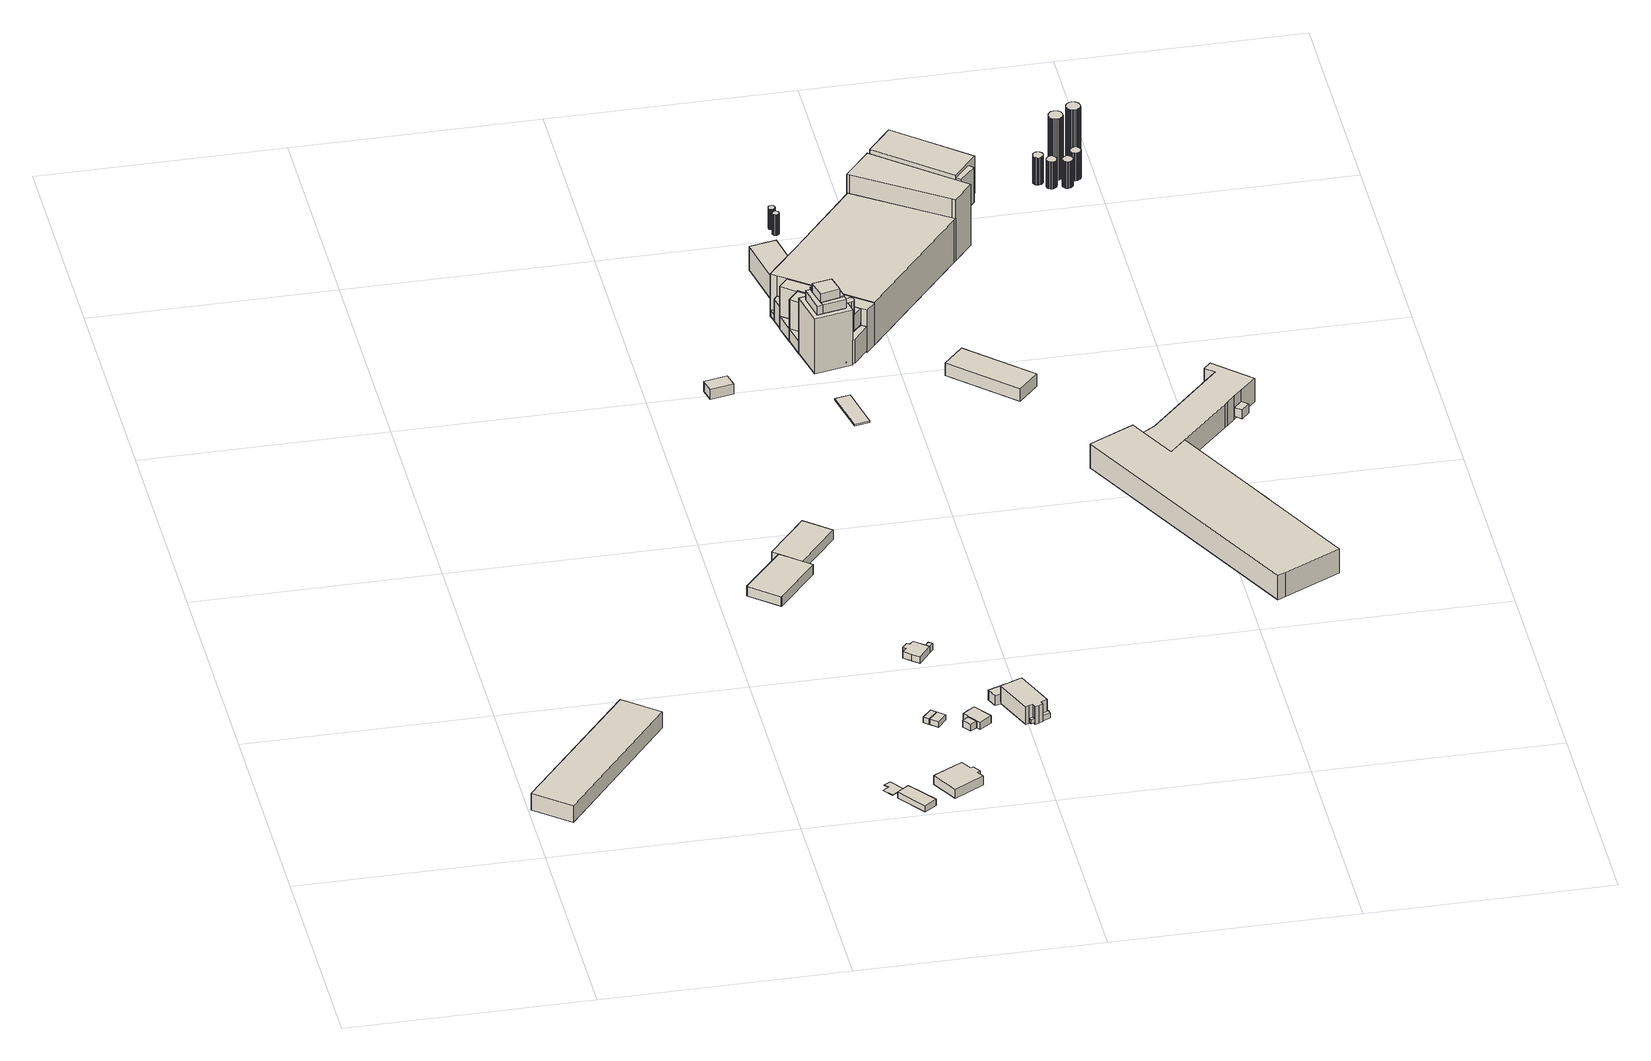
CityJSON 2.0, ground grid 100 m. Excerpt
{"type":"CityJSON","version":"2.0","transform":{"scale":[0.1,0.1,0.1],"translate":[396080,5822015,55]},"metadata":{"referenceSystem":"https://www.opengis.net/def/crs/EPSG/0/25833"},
"CityObjects":{
"building1":{"type":"Building","attributes":{"Gemeindeschluessel":"11000011","BezugspunktDach":"2200","function":"31001_2120","measuredHeight":7.59,"storeysAboveGround":2},"address":[{"country":"Germany","locality":"Berlin","thoroughfareNumber":"65 (2)","thoroughfareName":"Weißenseer Weg"}],"geometry":[{"type":"Solid","lod":"1","boundaries":[[[[0,1,2,3]],[[4,5,6,7]],[[4,7,3,2]],[[5,4,2,1]],[[6,5,1,0]],[[7,6,0,3]]]]}]},
"building2":{"type":"Building","attributes":{"Gemeindeschluessel":"11000011","BezugspunktDach":"2200","function":"31001_2000","measuredHeight":0.128,"storeysAboveGround":1},"address":[{"country":"Germany","locality":"Berlin","thoroughfareNumber":"69 (5)","thoroughfareName":"Weißenseer Weg"}],"geometry":[{"type":"Solid","lod":"1","boundaries":[[[[8,9,10,11,12,13]],[[14,15,16,17,18,19]],[[14,19,13,12]],[[15,14,12,11]],[[16,15,11,10]],[[17,16,10,9]],[[18,17,9,8]],[[19,18,8,13]]]]}]},
"building3":{"type":"Building","attributes":{"Gemeindeschluessel":"11000011","BezugspunktDach":"2200","function":"31001_2000","measuredHeight":3.25,"storeysAboveGround":1},"address":[{"country":"Germany","locality":"Berlin","thoroughfareNumber":"69 (4)","thoroughfareName":"Weißenseer Weg"}],"geometry":[{"type":"Solid","lod":"1","boundaries":[[[[20,21,22,23]],[[24,25,26,27]],[[24,27,23,22]],[[25,24,22,21]],[[26,25,21,20]],[[27,26,20,23]]]]}]},
"building4":{"type":"Building","attributes":{"Gemeindeschluessel":"11000011","BezugspunktDach":"2200","function":"31001_2060","measuredHeight":4.09,"storeysAboveGround":1},"address":[{"country":"Germany","locality":"Berlin","thoroughfareNumber":"69 (3)","thoroughfareName":"Weißenseer Weg"}],"geometry":[{"type":"Solid","lod":"1","boundaries":[[[[28,29,30,31,32,33,34,35]],[[36,37,38,39,40,41,42,43]],[[36,43,35,34]],[[37,36,34,33]],[[38,37,33,32]],[[39,38,32,31]],[[40,39,31,30]],[[41,40,30,29]],[[42,41,29,28]],[[43,42,28,35]]]]}]},
"building5":{"type":"Building","attributes":{"Gemeindeschluessel":"11000011","BezugspunktDach":"2200","function":"31001_2050","measuredHeight":4.44,"storeysAboveGround":1},"address":[{"country":"Germany","locality":"Berlin","thoroughfareNumber":"65 (1)","thoroughfareName":"Weißenseer Weg"}],"geometry":[{"type":"Solid","lod":"1","boundaries":[[[[44,45,46,47,48,49,50,51,52,53,54]],[[55,56,57,58,59,60,61,62,63,64,65]],[[55,65,54,53]],[[56,55,53,52]],[[57,56,52,51]],[[58,57,51,50]],[[59,58,50,49]],[[60,59,49,48]],[[61,60,48,47]],[[62,61,47,46]],[[63,62,46,45]],[[64,63,45,44]],[[65,64,44,54]]]]}]},
"building6":{"type":"Building","attributes":{"Gemeindeschluessel":"11000011","BezugspunktDach":"2200","function":"31001_2143","measuredHeight":2.46,"storeysAboveGround":1},"address":[{"country":"Germany","locality":"Berlin","thoroughfareNumber":"69 (7)","thoroughfareName":"Weißenseer Weg"}],"geometry":[{"type":"Solid","lod":"1","boundaries":[[[[66,67,68,69]],[[70,71,72,73]],[[70,73,69,68]],[[71,70,68,67]],[[72,71,67,66]],[[73,72,66,69]]]]}]},
"building7":{"type":"Building","attributes":{"Gemeindeschluessel":"11000011","BezugspunktDach":"2200","function":"31001_2143","measuredHeight":2.33,"storeysAboveGround":1},"address":[{"country":"Germany","locality":"Berlin","thoroughfareNumber":"69 (1)","thoroughfareName":"Weißenseer Weg"}],"geometry":[{"type":"Solid","lod":"1","boundaries":[[[[74,75,67,66]],[[76,77,78,79]],[[76,79,66,67]],[[77,76,67,75]],[[78,77,75,74]],[[79,78,74,66]]]]}]},
"building8":{"type":"Building","attributes":{"Gemeindeschluessel":"11000011","BezugspunktDach":"2200","function":"31001_2020","measuredHeight":4.42,"storeysAboveGround":1},"address":[{"country":"Germany","locality":"Berlin","thoroughfareNumber":"65","thoroughfareName":"Weißenseer Weg"}],"geometry":[{"type":"Solid","lod":"1","boundaries":[[[[51,50,80,81,82]],[[83,84,58,57,85]],[[83,85,82,81]],[[84,83,81,80]],[[58,84,80,50]],[[57,58,50,51]],[[85,57,51,82]]]]}]},
"building9":{"type":"Building","attributes":{"Gemeindeschluessel":"11000011","function":"31001_1313"},"address":[{"country":"Germany","locality":"Berlin","thoroughfareNumber":"69 (2)","thoroughfareName":"Weißenseer Weg"}],"children":["building9-1","building9-2"]},
"building9-1":{"type":"BuildingPart","attributes":{"BezugspunktDach":"2200","measuredHeight":3.67,"storeysAboveGround":1},"parents":["building9"],"geometry":[{"type":"Solid","lod":"1","boundaries":[[[[86,87,88,89,90]],[[91,92,93,94,95]],[[91,95,90,89]],[[92,91,89,88]],[[93,92,88,87]],[[94,93,87,86]],[[95,94,86,90],[96,97,98,99]],[[98,97,96,99]]]]}]},
"building9-2":{"type":"BuildingPart","attributes":{"BezugspunktDach":"2200","measuredHeight":3.08,"storeysAboveGround":1},"parents":["building9"],"geometry":[{"type":"Solid","lod":"1","boundaries":[[[[100,99,98,101]],[[97,96,102,103]],[[97,103,101,98]],[[102,96,99,100]],[[103,102,100,101]],[[96,97,98,99]]]]}]},
"building10":{"type":"Building","attributes":{"Gemeindeschluessel":"11000011","BezugspunktDach":"2200","function":"31001_1010","measuredHeight":3.53,"storeysAboveGround":1},"address":[{"country":"Germany","locality":"Berlin","thoroughfareNumber":"30","thoroughfareName":"Hohenschönhauser Straße"}],"geometry":[{"type":"Solid","lod":"1","boundaries":[[[[104,105,106,107,108,109,110,111,112,113,114]],[[115,116,117,118,119,120,121,122,123,124,125]],[[115,125,114,113]],[[116,115,113,112]],[[117,116,112,111]],[[118,117,111,110]],[[119,118,110,109]],[[120,119,109,108]],[[121,120,108,107]],[[122,121,107,106]],[[123,122,106,105]],[[124,123,105,104]],[[125,124,104,114]]]]}]},
"building11":{"type":"Building","attributes":{"Gemeindeschluessel":"11000011","BezugspunktDach":"2200","function":"31001_2143","measuredHeight":3.11,"storeysAboveGround":1},"address":[{"country":"Germany","locality":"Berlin","thoroughfareNumber":"30 (1)","thoroughfareName":"Hohenschönhauser Straße"}],"geometry":[{"type":"Solid","lod":"1","boundaries":[[[[126,127,128,129]],[[130,131,122,121]],[[130,121,129,128]],[[131,130,128,127]],[[122,131,127,126]],[[121,122,126,129]]]]}]},
"building12":{"type":"Building","attributes":{"Gemeindeschluessel":"11000011","function":"31001_1010"},"address":[{"country":"Germany","locality":"Berlin","thoroughfareNumber":"69","thoroughfareName":"Weißenseer Weg"}],"children":["building12-1","building12-2"]},
"building12-1":{"type":"BuildingPart","attributes":{"BezugspunktDach":"2200","measuredHeight":9.8,"storeysAboveGround":1},"parents":["building12"],"geometry":[{"type":"MultiSurface","lod":"1","boundaries":[[[132,133,134,135,136,137,138,139,140,141,142,143,144,145]],[[146,147,148,149,150,151,152,153,154,155,156,157,158,159]],[[160,161,145,144]],[[147,162,160,146,144,143]],[[148,147,143,142]],[[149,148,142,141]],[[150,149,141,140]],[[151,150,140,139]],[[152,151,139,138]],[[153,152,138,137]],[[154,153,137,136]],[[155,154,136,135]],[[156,155,135,134]],[[157,156,134,133]],[[158,157,133,132]],[[161,163,132,145]],[[146,159,161,160]],[[146,160,162,147]],[[159,158,163,161]]]}]},
"building12-2":{"type":"BuildingPart","attributes":{"BezugspunktDach":"2200","measuredHeight":4.54,"storeysAboveGround":1},"parents":["building12"],"geometry":[{"type":"MultiSurface","lod":"1","boundaries":[[[164,163,161,162,165,166]],[[167,168,169,170,171,172]],[[167,172,166,165]],[[168,167,165,162]],[[169,168,147,146,159,161]],[[170,169,161,159,158]],[[171,170,163,164]],[[172,171,164,166]],[[161,159,146,160]],[[162,160,146,147]],[[158,159,161,163]]]}]},
"building13":{"type":"Building","attributes":{"Gemeindeschluessel":"11000011","BezugspunktDach":"2200","function":"51009_1610","measuredHeight":1.98,"storeysAboveGround":0},"address":[{"country":"Germany","locality":"Berlin"}],"geometry":[{"type":"Solid","lod":"1","boundaries":[[[[173,174,175,176]],[[177,178,179,180]],[[177,180,176,175]],[[178,177,175,174]],[[179,178,174,173]],[[180,179,173,176]]]]}]},
"building14":{"type":"Building","attributes":{"Gemeindeschluessel":"11000003","BezugspunktDach":"2200","function":"31001_3080","measuredHeight":4.57,"storeysAboveGround":1},"address":[{"country":"Germany","locality":"Berlin","thoroughfareNumber":"45 (13)","thoroughfareName":"Herbert-Baum-Straße"}],"geometry":[{"type":"Solid","lod":"1","boundaries":[[[[181,182,183,184]],[[185,186,187,188]],[[185,188,184,183]],[[186,185,183,182]],[[187,186,182,181]],[[188,187,181,184]]]]}]},
"building15":{"type":"Building","attributes":{"Gemeindeschluessel":"11000011","BezugspunktDach":"2200","function":"51009_1610","measuredHeight":2.45,"storeysAboveGround":0},"address":[{"country":"Germany","locality":"Berlin"}],"geometry":[{"type":"Solid","lod":"1","boundaries":[[[[189,190,191,192,193]],[[194,195,196,197,198]],[[194,198,193,192]],[[195,194,192,191]],[[196,195,191,190]],[[197,196,190,189]],[[198,197,189,193]]]]}]},
"building16":{"type":"Building","attributes":{"Gemeindeschluessel":"11000011","BezugspunktDach":"2200","function":"31001_2100","measuredHeight":0.591,"storeysAboveGround":1},"address":[{"country":"Germany","locality":"Berlin","thoroughfareNumber":"66 (60)","thoroughfareName":"Indira-Gandhi-Straße"}],"geometry":[{"type":"Solid","lod":"1","boundaries":[[[[199,200,201,202]],[[203,204,205,206]],[[203,206,202,201]],[[204,203,201,200]],[[205,204,200,199]],[[206,205,199,202]]]]}]},
"building17":{"type":"Building","attributes":{"Gemeindeschluessel":"11000011","BezugspunktDach":"2200","function":"31001_2100","measuredHeight":10.86,"storeysAboveGround":3},"address":[{"country":"Germany","locality":"Berlin","thoroughfareNumber":"66 (51)","thoroughfareName":"Indira-Gandhi-Straße"}],"geometry":[{"type":"Solid","lod":"1","boundaries":[[[[207,208,209,210]],[[211,212,213,214]],[[211,214,210,209]],[[212,211,209,208]],[[213,212,208,207]],[[214,213,207,210]]]]}]},
"building18":{"type":"Building","attributes":{"Gemeindeschluessel":"11000011","BezugspunktDach":"2200","function":"31001_2100","measuredHeight":9.41,"storeysAboveGround":3},"address":[{"country":"Germany","locality":"Berlin","thoroughfareNumber":"66 (59)","thoroughfareName":"Indira-Gandhi-Straße"}],"geometry":[{"type":"Solid","lod":"1","boundaries":[[[[215,216,217,218,219,220,221,222,223,224,225,226,227,228,229,230,231,232,233,234,235,236,237]],[[238,239,240,241,242,243,244,245,246,247,248,249,250,251,252,253,254,255,256,257,258,259,260]],[[238,260,237,236]],[[239,238,236,235]],[[240,239,235,234]],[[241,240,234,233]],[[242,241,233,232]],[[243,242,232,231]],[[244,243,231,230]],[[245,244,230,229]],[[246,245,229,228]],[[247,246,228,227]],[[248,247,227,226]],[[249,248,226,225]],[[250,249,225,224]],[[251,250,224,223]],[[252,251,223,222]],[[253,252,222,221]],[[254,253,221,220]],[[255,254,220,219]],[[256,255,219,218]],[[257,256,218,217]],[[258,257,217,216]],[[259,258,216,215]],[[260,259,215,237]]]]}]},
"building19":{"type":"Building","attributes":{"Gemeindeschluessel":"11000011","BezugspunktDach":"2200","function":"31001_2100","measuredHeight":9.33,"storeysAboveGround":3},"address":[{"country":"Germany","locality":"Berlin","thoroughfareNumber":"66 (58)","thoroughfareName":"Indira-Gandhi-Straße"}],"geometry":[{"type":"Solid","lod":"1","boundaries":[[[[261,262,263,264,265,266,267,268,269,270,271,272,273,274,275,276,277,278,279,280,281,282,283]],[[284,285,286,287,288,289,290,291,292,293,294,295,296,297,298,299,300,301,302,303,304,305,306]],[[284,306,283,282]],[[285,284,282,281]],[[286,285,281,280]],[[287,286,280,279]],[[288,287,279,278]],[[289,288,278,277]],[[290,289,277,276]],[[291,290,276,275]],[[292,291,275,274]],[[293,292,274,273]],[[294,293,273,272]],[[295,294,272,271]],[[296,295,271,270]],[[297,296,270,269]],[[298,297,269,268]],[[299,298,268,267]],[[300,299,267,266]],[[301,300,266,265]],[[302,301,265,264]],[[303,302,264,263]],[[304,303,263,262]],[[305,304,262,261]],[[306,305,261,283]]]]}]},
"building20":{"type":"Building","attributes":{"Gemeindeschluessel":"11000011","function":"31001_2200"},"address":[{"country":"Germany","locality":"Berlin","thoroughfareNumber":"66 (1)","thoroughfareName":"Indira-Gandhi-Straße"}],"children":["building20-1","building20-2","building20-3","building20-4","building20-5","building20-6","building20-7","building20-8","building20-9","building20-10","building20-11","building20-12","building20-13","building20-14","building20-15","building20-16","building20-17"]},
"building20-1":{"type":"BuildingPart","attributes":{"BezugspunktDach":"2200","measuredHeight":33.28,"storeysAboveGround":7},"parents":["building20"],"geometry":[{"type":"MultiSurface","lod":"1","boundaries":[[[307,308,309,310]],[[311,312,313,314]],[[311,315,316,310,309]],[[317,318,309,308]],[[319,320,308,307]],[[321,319,307,310]],[[314,316,315,311]],[[312,311,318,317]],[[313,312,320,319]],[[314,313,319,321]]]}]},
"building20-2":{"type":"BuildingPart","attributes":{"BezugspunktDach":"2200","measuredHeight":5.91,"storeysAboveGround":7},"parents":["building20"],"geometry":[{"type":"MultiSurface","lod":"1","boundaries":[[[322,323,324]],[[325,326,327]],[[325,327,328,329,323]],[[326,325,323,329,330]],[[327,326,322,324]],[[324,323,329,328]],[[330,329,323,322]]]}]},
"building20-3":{"type":"BuildingPart","attributes":{"BezugspunktDach":"2200","measuredHeight":7.46,"storeysAboveGround":7},"parents":["building20"],"geometry":[{"type":"Solid","lod":"1","boundaries":[[[[331,332,333,334]],[[335,336,337,338]],[[335,338,334,333]],[[336,335,333,332]],[[338,337,331,334]],[[337,336,332,331]]]]}]},
"building20-4":{"type":"BuildingPart","attributes":{"BezugspunktDach":"2200","measuredHeight":19.59,"storeysAboveGround":7},"parents":["building20"],"geometry":[{"type":"MultiSurface","lod":"1","boundaries":[[[339,340,341,342,343,344,345,346,347]],[[348,349,350,351,352,353,354,355,356]],[[348,356,347,346]],[[349,348,346,345]],[[350,349,345,344]],[[352,351,343,342]],[[353,352,342,341]],[[354,357,358,341,340]],[[359,360,340,339]],[[355,354,360,361,362]],[[363,364,339,347]],[[356,355,365,366]],[[351,367,368,343]],[[369,370,371,368,367]],[[350,344,371,370]],[[358,357,354,353]],[[362,361,360,359]],[[366,365,364,363]]]}]},
"building20-5":{"type":"BuildingPart","attributes":{"BezugspunktDach":"2200","measuredHeight":19.32,"storeysAboveGround":7},"parents":["building20"],"geometry":[{"type":"MultiSurface","lod":"1","boundaries":[[[372,373,374,375,376,377,378,379,380,381,382,383,384,385,386,387]],[[388,389,390,391,392,393,394,395,396,397,398,399,400,401,402,403]],[[404,405,387,386]],[[406,407,386,385]],[[391,390,384,383],[408,409,410,411]],[[392,391,412,413,414]],[[393,392,414,415,416]],[[394,393,381,415,417]],[[395,394,380,417,418,379]],[[396,395,418,419,420]],[[397,396,378,419,421]],[[398,397,377,421,422]],[[399,398,422,423]],[[400,399,423,424,374]],[[401,400,424,425,373]],[[402,401,425,426,372]],[[403,402,427,426,428]],[[388,403,405,404]],[[389,388,407,406]],[[390,389,385,384,429]],[[410,409,408,411]],[[414,413,412,383,382]],[[416,415,414,430,382,381]],[[415,381,380,417]],[[379,418,417,380]],[[420,419,418,379,378]],[[421,419,378,377]],[[422,421,377,376,431]],[[423,422,376,375]],[[375,374,424,423]],[[374,373,425,424]],[[432,373,372,426,425]],[[428,426,427,372,387]]]}]},
"building20-6":{"type":"BuildingPart","attributes":{"BezugspunktDach":"2200","measuredHeight":19.81,"storeysAboveGround":7},"parents":["building20"],"geometry":[{"type":"MultiSurface","lod":"1","boundaries":[[[407,406,433,434,435]],[[329,436,389,388,330]],[[323,322,437,435,434]],[[389,436,433,406]],[[438,439,404,407,435]],[[329,330,437,322,323]],[[434,433,436,329]],[[388,389,406,407,440]],[[330,388,441,404,439,438]]]}]},
"building20-7":{"type":"BuildingPart","attributes":{"BezugspunktDach":"2200","measuredHeight":19.83,"storeysAboveGround":7},"parents":["building20"],"geometry":[{"type":"MultiSurface","lod":"1","boundaries":[[[442,443,444,445,358,357,446,447]],[[448,354,353,449,390,436,329,328]],[[450,451,452,453,448,328,447,446]],[[361,360,450,454,446,357]],[[354,448,453,361]],[[449,353,358,445]],[[411,455,445,444]],[[390,449,456,457,408]],[[433,406,458,385,384,390,444,443]],[[459,389,436]],[[434,433,443,442]],[[328,324,323,442,447]],[[453,452,451,450]],[[453,454,450,360,361]],[[353,354,357,358]],[[408,457,456,455,411]],[[390,384,385,389,459]],[[436,389,458,406,433]],[[329,436,433,434]],[[329,323,324,328]]]}]},
"building20-8":{"type":"BuildingPart","attributes":{"BezugspunktDach":"2200","measuredHeight":29.23,"storeysAboveGround":7},"parents":["building20"],"geometry":[{"type":"MultiSurface","lod":"1","boundaries":[[[460,461,462,463,464,465,466,467,468,469]],[[470,471,472,473,474,475,351,367,370,476]],[[470,476,469,468]],[[332,331,468,467]],[[471,470,337,336]],[[472,471,467,466]],[[473,472,466,465]],[[474,473,465,464]],[[475,474,464,463]],[[351,475,463,462]],[[368,343,462,461]],[[371,368,367,461,460]],[[476,350,344,371,370,460,469]],[[336,337,331,332]],[[367,351,343,368]],[[370,367,368,371]],[[370,371,344,350]]]}]},
"building20-9":{"type":"BuildingPart","attributes":{"BezugspunktDach":"2200","measuredHeight":10.09,"storeysAboveGround":7},"parents":["building20"],"geometry":[{"type":"MultiSurface","lod":"1","boundaries":[[[451,360,359,477]],[[362,361,452,478]],[[364,479,480,477,359]],[[362,478,481,365,482]],[[478,452,451,477]],[[482,365,481,480,479,364]],[[361,362,359,360]],[[452,453,450,451]],[[361,360,450,453]]]}]},
"building20-10":{"type":"BuildingPart","attributes":{"BezugspunktDach":"2200","measuredHeight":3,"storeysAboveGround":7},"parents":["building20"],"geometry":[{"type":"MultiSurface","lod":"1","boundaries":[[[479,364,363]],[[365,481,366]],[[366,481,479,363]],[[365,366,483,363,364]],[[481,365,364,479]]]}]},
"building20-11":{"type":"BuildingPart","attributes":{"BezugspunktDach":"2200","measuredHeight":5.95,"storeysAboveGround":7},"parents":["building20"],"geometry":[{"type":"MultiSurface","lod":"1","boundaries":[[[405,404,439]],[[388,403,330]],[[403,388,404,388,403,405]],[[330,403,405,439]],[[388,330,439,404]]]}]},
"building20-12":{"type":"BuildingPart","attributes":{"BezugspunktDach":"2200","measuredHeight":10.82,"storeysAboveGround":7},"parents":["building20"],"geometry":[{"type":"MultiSurface","lod":"1","boundaries":[[[484,485,455,411,410,486,487]],[[488,409,408,457,489,490,491]],[[489,457,455,485]],[[490,489,485,484]],[[488,491,487,486]],[[409,488,486,410]],[[492,408,409,410,411]],[[457,408,411,455,493]],[[491,490,484,487]]]}]},
"building20-13":{"type":"BuildingPart","attributes":{"BezugspunktDach":"2200","measuredHeight":29.36,"storeysAboveGround":7},"parents":["building20"],"geometry":[{"type":"MultiSurface","lod":"1","boundaries":[[[494,495,496,497]],[[498,499,500,501]],[[502,503,497,496]],[[504,314,313,505,506]],[[500,507,508,495,494]],[[509,503,507,494,497]],[[498,501,503,502]],[[319,313,314,321]],[[499,506,505,313,319,495]],[[498,496,321,314,504]],[[499,508,507,500]],[[501,500,507,503,509]]]}]},
"building20-14":{"type":"BuildingPart","attributes":{"BezugspunktDach":"2200","measuredHeight":29.32,"storeysAboveGround":7},"parents":["building20"],"geometry":[{"type":"MultiSurface","lod":"1","boundaries":[[[495,510,511,319]],[[512,513,499,505]],[[505,319,313,312,320,514]],[[499,508,515,516,510,495]],[[320,312,313,319]],[[512,514,320,511]],[[512,517,515,513]],[[513,516,515,508,499]],[[505,499,495,319,313]]]}]},
"building20-15":{"type":"BuildingPart","attributes":{"BezugspunktDach":"2200","measuredHeight":30.48,"storeysAboveGround":7},"parents":["building20"],"geometry":[{"type":"MultiSurface","lod":"1","boundaries":[[[316,315,518,519]],[[520,521,504,498]],[[520,522,502,498,519,518]],[[318,523,518,315]],[[504,521,311,314]],[[496,321,314,316,519]],[[498,502,522,520]],[[521,520,523,318]],[[314,311,315,316]],[[524,498,504,314,321,496]]]}]},
"building20-16":{"type":"BuildingPart","attributes":{"BezugspunktDach":"2200","measuredHeight":30.48,"storeysAboveGround":7},"parents":["building20"],"geometry":[{"type":"MultiSurface","lod":"1","boundaries":[[[317,525,523,318]],[[520,512,514,521]],[[517,522,523,525]],[[312,320,511,525,317]],[[521,514,312,311,318]],[[520,521,526,318,523]],[[512,520,522,517]],[[514,512,511,320,312]],[[317,318,311,312]]]}]},
"building20-17":{"type":"BuildingPart","attributes":{"BezugspunktDach":"2200","measuredHeight":25.49,"storeysAboveGround":7},"parents":["building20"],"geometry":[{"type":"MultiSurface","lod":"1","boundaries":[[[527,528,529,530,531,532,533,534,535,536,537,538,539,540,541,542,543],[522,515,507,503]],[[426,425,424,423,422,421,419,418,417,415,414,413,544,545,546,547,428],[548,549,550,551]],[[372,387,543,542]],[[373,372,542,541]],[[424,374,373,552,541,540]],[[375,374,540,539]],[[376,375,539,538]],[[377,376,422,538,537]],[[419,378,377,537,536]],[[418,379,378,536,535]],[[381,380,534,533]],[[382,381,415,533,532]],[[383,382,532,531]],[[553,486,410,409,488,544,413,531,530]],[[545,544,530,529],[488,491,487,486]],[[484,487,529,528]],[[546,545,554,491,490]],[[547,546,528,527]],[[428,547,527,543]],[[548,551,501,500]],[[549,548,500,499,513,515]],[[550,549,555,513,512,517,512,520,522]],[[551,550,520,498,501]],[[426,428,387,372]],[[556,425,426,372,373]],[[425,552,373,374,424]],[[423,424,374,375]],[[422,423,375,376]],[[421,422,376,377]],[[421,377,378,419]],[[419,557,378,379,418]],[[418,379,380,417]],[[415,417,558,380,381]],[[414,415,381,382]],[[413,414,382,383]],[[488,409,410,486,553]],[[487,491,488,486]],[[490,491,554,487,484]],[[500,501,503,507]],[[507,508,499,500]],[[508,515,513,499]],[[515,517,512,513,555]],[[522,520,512,517]],[[501,498,502,503]],[[522,502,498,520]]]}]},
"building21":{"type":"Building","attributes":{"Gemeindeschluessel":"11000011","BezugspunktDach":"2200","function":"31001_2143","measuredHeight":5.72,"storeysAboveGround":1},"address":[{"country":"Germany","locality":"Berlin","thoroughfareNumber":"66 (5)","thoroughfareName":"Indira-Gandhi-Straße"}],"geometry":[{"type":"Solid","lod":"1","boundaries":[[[[559,560,561,562]],[[563,564,565,566]],[[563,566,562,561]],[[564,563,561,560]],[[565,564,560,559]],[[566,565,559,562]]]]}]},
"building22":{"type":"Building","attributes":{"name":"Sporthalle","Gemeindeschluessel":"11000011","BezugspunktDach":"2200","function":"31001_3211","measuredHeight":11.25,"storeysAboveGround":2},"address":[{"country":"Germany","locality":"Berlin","thoroughfareNumber":"53 (2)","thoroughfareName":"Weißenseer Weg"}],"geometry":[{"type":"Solid","lod":"1","boundaries":[[[[567,568,569,570,571,572,573,574,575,576,577,578]],[[579,580,581,582,583,584,585,586,587,588,589,590]],[[579,590,578,577]],[[580,579,577,576]],[[581,580,576,575]],[[582,581,575,574]],[[583,582,574,573]],[[584,583,573,572]],[[585,584,572,571]],[[586,585,571,570]],[[587,586,570,569]],[[588,587,569,568]],[[589,588,568,567]],[[590,589,567,578]]]]}]},
"building23":{"type":"Building","attributes":{"Gemeindeschluessel":"11000011","function":"31001_2020"},"address":[{"country":"Germany","locality":"Berlin","thoroughfareNumber":"66 (3)","thoroughfareName":"Indira-Gandhi-Straße"}],"children":["building23-1","building23-2"]},
"building23-1":{"type":"BuildingPart","attributes":{"BezugspunktDach":"2200","measuredHeight":17.91,"storeysAboveGround":4},"parents":["building23"],"geometry":[{"type":"MultiSurface","lod":"1","boundaries":[[[591,592,593,594]],[[595,596,597,598]],[[595,598,594,593]],[[596,595,593,592]],[[599,600,601,596,592,591]],[[598,597,591,594]],[[597,601,600,599]]]}]},
"building23-2":{"type":"BuildingPart","attributes":{"BezugspunktDach":"2200","measuredHeight":17.16,"storeysAboveGround":4},"parents":["building23"],"geometry":[{"type":"Solid","lod":"1","boundaries":[[[[602,603,600,599]],[[601,604,605,597]],[[604,601,600,603]],[[605,604,603,602]],[[597,605,602,599]],[[601,597,599,600]]]]}]},
"building24":{"type":"Building","attributes":{"name":"Schwimmhalle","Gemeindeschluessel":"11000011","function":"31001_3220"},"address":[{"country":"Germany","locality":"Berlin","thoroughfareNumber":"53 (3)","thoroughfareName":"Weißenseer Weg"}],"children":["building24-1","building24-2"]},
"building24-1":{"type":"BuildingPart","attributes":{"BezugspunktDach":"2200","measuredHeight":10.84,"storeysAboveGround":2},"parents":["building24"],"geometry":[{"type":"MultiSurface","lod":"1","boundaries":[[[575,574,606,607,608,609,610,611,612,613,614,576]],[[615,616,617,618,619,620,621,622,623,624,625,626]],[[615,626,576,614]],[[616,615,614,613]],[[617,616,613,612]],[[618,617,612,611]],[[619,618,611,610]],[[620,619,610,609]],[[621,620,627,628,629,630,631,609,608]],[[622,621,608,607]],[[623,622,607,606]],[[624,623,606,574]],[[625,624,574,575]],[[626,625,575,576]],[[631,630,629,628,627]]]}]},
"building24-2":{"type":"BuildingPart","attributes":{"BezugspunktDach":"2200","measuredHeight":4.01,"storeysAboveGround":2},"parents":["building24"],"geometry":[{"type":"MultiSurface","lod":"1","boundaries":[[[632,633,630,629]],[[627,634,635,628]],[[634,627,630,633]],[[635,634,633,632]],[[628,635,632,629]],[[628,636,629,630,627]]]}]},
"building25":{"type":"Building","attributes":{"Gemeindeschluessel":"11000011","BezugspunktDach":"2200","function":"31001_2100","measuredHeight":12.58,"storeysAboveGround":4},"address":[{"country":"Germany","locality":"Berlin","thoroughfareNumber":"66 (64)","thoroughfareName":"Indira-Gandhi-Straße"}],"geometry":[{"type":"Solid","lod":"1","boundaries":[[[[637,638,639,640,641,642,643,644,645,646,647,648,649,650,651,652,653,654,655,656,657,658,659,660,661,662,663]],[[664,665,666,667,668,669,670,671,672,673,674,675,676,677,678,679,680,681,682,683,684,685,686,687,688,689,690]],[[664,690,663,662]],[[665,664,662,661]],[[666,665,661,660]],[[667,666,660,659]],[[668,667,659,658]],[[669,668,658,657]],[[670,669,657,656]],[[671,670,656,655]],[[672,671,655,654]],[[673,672,654,653]],[[674,673,653,652]],[[675,674,652,651]],[[676,675,651,650]],[[677,676,650,649]],[[678,677,649,648]],[[679,678,648,647]],[[680,679,647,646]],[[681,680,646,645]],[[682,681,645,644]],[[683,682,644,643]],[[684,683,643,642]],[[685,684,642,641]],[[686,685,641,640]],[[687,686,640,639]],[[688,687,639,638]],[[689,688,638,637]],[[690,689,637,663]]]]}]},
"building26":{"type":"Building","attributes":{"Gemeindeschluessel":"11000011","BezugspunktDach":"2200","function":"31001_2100","measuredHeight":12.46,"storeysAboveGround":4},"address":[{"country":"Germany","locality":"Berlin","thoroughfareNumber":"66 (65)","thoroughfareName":"Indira-Gandhi-Straße"}],"geometry":[{"type":"Solid","lod":"1","boundaries":[[[[691,692,693,694,695,696,697,698,699,700,701,702,703,704,705,706,707,708,709,710,711,712,713,714,715,716,717]],[[718,719,720,721,722,723,724,725,726,727,728,729,730,731,732,733,734,735,736,737,738,739,740,741,742,743,744]],[[718,744,717,716]],[[719,718,716,715]],[[720,719,715,714]],[[721,720,714,713]],[[722,721,713,712]],[[723,722,712,711]],[[724,723,711,710]],[[725,724,710,709]],[[726,725,709,708]],[[727,726,708,707]],[[728,727,707,706]],[[729,728,706,705]],[[730,729,705,704]],[[731,730,704,703]],[[732,731,703,702]],[[733,732,702,701]],[[734,733,701,700]],[[735,734,700,699]],[[736,735,699,698]],[[737,736,698,697]],[[738,737,697,696]],[[739,738,696,695]],[[740,739,695,694]],[[741,740,694,693]],[[742,741,693,692]],[[743,742,692,691]],[[744,743,691,717]]]]}]},
"building27":{"type":"Building","attributes":{"Gemeindeschluessel":"11000011","BezugspunktDach":"2200","function":"31001_2200","measuredHeight":28.37,"storeysAboveGround":3},"address":[{"country":"Germany","locality":"Berlin","thoroughfareNumber":"66 (23)","thoroughfareName":"Indira-Gandhi-Straße"}],"geometry":[{"type":"Solid","lod":"1","boundaries":[[[[745,746,747,748,749,750,751,752,753,754,755,756,757,758,759,760,761,762,763,764,765,766,767,768,769,770,771,772,773,774,775]],[[776,777,778,779,780,781,782,783,784,785,786,787,788,789,790,791,792,793,794,795,796,797,798,799,800,801,802,803,804,805,806]],[[776,806,775,774]],[[777,776,774,773]],[[778,777,773,772]],[[779,778,772,771]],[[780,779,771,770]],[[781,780,770,769]],[[782,781,769,768]],[[783,782,768,767]],[[784,783,767,766]],[[785,784,766,765]],[[786,785,765,764]],[[787,786,764,763]],[[788,787,763,762]],[[789,788,762,761]],[[790,789,761,760]],[[791,790,760,759]],[[792,791,759,758]],[[793,792,758,757]],[[794,793,757,756]],[[795,794,756,755]],[[796,795,755,754]],[[797,796,754,753]],[[798,797,753,752]],[[799,798,752,751]],[[800,799,751,750]],[[801,800,750,749]],[[802,801,749,748]],[[803,802,748,747]],[[804,803,747,746]],[[805,804,746,745]],[[806,805,745,775]]]]}]},
"building28":{"type":"Building","attributes":{"Gemeindeschluessel":"11000011","BezugspunktDach":"2200","function":"31001_2111","measuredHeight":12.15,"storeysAboveGround":3},"address":[{"country":"Germany","locality":"Berlin","thoroughfareNumber":"66 (81)","thoroughfareName":"Indira-Gandhi-Straße"}],"geometry":[{"type":"Solid","lod":"1","boundaries":[[[[807,808,809,810,811,812,813,814,815,816,817,818,819,820,821,822,823,824,825,826,827,828,829,830,831,832,833]],[[834,835,836,837,838,839,840,841,842,843,844,845,846,847,848,849,850,851,852,853,854,855,856,857,858,859,860]],[[834,860,833,832]],[[835,834,832,831]],[[836,835,831,830]],[[837,836,830,829]],[[838,837,829,828]],[[839,838,828,827]],[[840,839,827,826]],[[841,840,826,825]],[[842,841,825,824]],[[843,842,824,823]],[[844,843,823,822]],[[845,844,822,821]],[[846,845,821,820]],[[847,846,820,819]],[[848,847,819,818]],[[849,848,818,817]],[[850,849,817,816]],[[851,850,816,815]],[[852,851,815,814]],[[853,852,814,813]],[[854,853,813,812]],[[855,854,812,811]],[[856,855,811,810]],[[857,856,810,809]],[[858,857,809,808]],[[859,858,808,807]],[[860,859,807,833]]]]}]},
"building29":{"type":"Building","attributes":{"Gemeindeschluessel":"11000011","BezugspunktDach":"2200","function":"31001_2111","measuredHeight":12.78,"storeysAboveGround":3},"address":[{"country":"Germany","locality":"Berlin","thoroughfareNumber":"66 (82)","thoroughfareName":"Indira-Gandhi-Straße"}],"geometry":[{"type":"Solid","lod":"1","boundaries":[[[[861,862,863,864,865,866,867,868,869,870,871,872,873,874,875,876,877,878,879,880,881,882,883,884,885,886,887]],[[888,889,890,891,892,893,894,895,896,897,898,899,900,901,902,903,904,905,906,907,908,909,910,911,912,913,914]],[[888,914,887,886]],[[889,888,886,885]],[[890,889,885,884]],[[891,890,884,883]],[[892,891,883,882]],[[893,892,882,881]],[[894,893,881,880]],[[895,894,880,879]],[[896,895,879,878]],[[897,896,878,877]],[[898,897,877,876]],[[899,898,876,875]],[[900,899,875,874]],[[901,900,874,873]],[[902,901,873,872]],[[903,902,872,871]],[[904,903,871,870]],[[905,904,870,869]],[[906,905,869,868]],[[907,906,868,867]],[[908,907,867,866]],[[909,908,866,865]],[[910,909,865,864]],[[911,910,864,863]],[[912,911,863,862]],[[913,912,862,861]],[[914,913,861,887]]]]}]},
"building30":{"type":"Building","attributes":{"Gemeindeschluessel":"11000011","BezugspunktDach":"2200","function":"31001_2200","measuredHeight":28.6,"storeysAboveGround":3},"address":[{"country":"Germany","locality":"Berlin","thoroughfareNumber":"66 (24)","thoroughfareName":"Indira-Gandhi-Straße"}],"geometry":[{"type":"Solid","lod":"1","boundaries":[[[[915,916,917,918,919,920,921,922,923,924,925,926,927,928,929,930,931,932,933,934,935,936,937,938,939,940,941,942,943,944,945,946]],[[947,948,949,950,951,952,953,954,955,956,957,958,959,960,961,962,963,964,965,966,967,968,969,970,971,972,973,974,975,976,977,978]],[[947,978,946,945]],[[948,947,945,944]],[[949,948,944,943]],[[950,949,943,942]],[[951,950,942,941]],[[952,951,941,940]],[[953,952,940,939]],[[954,953,939,938]],[[955,954,938,937]],[[956,955,937,936]],[[957,956,936,935]],[[958,957,935,934]],[[959,958,934,933]],[[960,959,933,932]],[[961,960,932,931]],[[962,961,931,930]],[[963,962,930,929]],[[964,963,929,928]],[[965,964,928,927]],[[966,965,927,926]],[[967,966,926,925]],[[968,967,925,924]],[[969,968,924,923]],[[970,969,923,922]],[[971,970,922,921]],[[972,971,921,920]],[[973,972,920,919]],[[974,973,919,918]],[[975,974,918,917]],[[976,975,917,916]],[[977,976,916,915]],[[978,977,915,946]]]]}]}
},
"vertices":[
[148,192,97],[611,762,97],[470,876,97],[5,308,97],[470,876,21],[611,762,21],[148,192,21],[5,308,21],
[1387,138,18],[1437,172,18],[1396,231,18],[1370,213,18],[1383,196,18],[1358,178,18],[1383,196,17],[1370,213,17],[1396,231,17],[1437,172,17],[1387,138,17],[1358,178,17],
[1488,2,45],[1537,39,45],[1451,152,45],[1402,117,45],[1451,152,16],[1537,39,16],[1488,2,16],[1402,117,16],
[1619,72,57],[1743,141,57],[1726,171,57],[1738,179,57],[1718,212,57],[1707,207,57],[1681,251,57],[1557,183,57],[1681,251,16],[1707,207,16],[1718,212,16],[1738,179,16],[1726,171,16],[1743,141,16],[1619,72,16],[1557,183,16],
[1226,1499,63],[1227,1501,63],[1229,1499,63],[1389,1691,63],[1387,1691,63],[1389,1692,63],[1355,1723,63],[1274,1789,63],[1111,1597,63],[1113,1596,63],[1111,1595,63],[1113,1596,19],[1111,1597,19],[1274,1789,19],[1355,1723,19],[1389,1692,19],[1387,1691,19],[1389,1691,19],[1229,1499,19],[1227,1501,19],[1226,1499,19],[1111,1595,19],
[1621,584,46],[1659,626,46],[1638,644,46],[1601,602,46],[1638,644,21],[1659,626,21],[1621,584,21],[1601,602,21],
[1652,556,46],[1689,600,46],[1659,626,22],[1689,600,22],[1652,556,22],[1621,584,22],
[1512,1911,63],[1408,1998,63],[1250,1809,63],[1408,1998,19],[1512,1911,19],[1250,1809,19],
[1806,510,55],[1855,547,55],[1804,620,55],[1778,601,55],[1753,582,55],[1778,601,21],[1804,620,21],[1855,547,21],[1806,510,21],[1753,582,21],[1794,526,21],[1769,560,21],[1769,560,52],[1794,526,52],
[1767,508,52],[1742,541,52],[1767,508,21],[1742,541,21],
[1640,1024,54],[1669,1000,54],[1720,1063,54],[1705,1075,54],[1692,1086,54],[1664,1111,54],[1647,1094,54],[1637,1102,54],[1616,1077,54],[1628,1068,54],[1611,1049,54],[1628,1068,24],[1616,1077,24],[1637,1102,24],[1647,1094,24],[1664,1111,24],[1692,1086,24],[1705,1075,24],[1720,1063,24],[1669,1000,24],[1640,1024,24],[1611,1049,24],
[1720,1063,55],[1734,1080,55],[1719,1092,55],[1705,1075,55],[1719,1092,24],[1734,1080,24],
[1921,681,96],[1986,520,96],[2000,526,96],[2016,531,96],[2021,518,96],[2022,515,96],[2038,521,96],[2054,527,96],[2048,543,96],[2076,554,96],[2011,720,96],[1967,702,96],[1966,701,96],[1920,682,96],[1966,701,14],[1967,702,14],[2011,720,14],[2076,554,14],[2048,543,14],[2054,527,14],[2038,521,14],[2022,515,14],[2021,518,14],[2016,531,14],[2000,526,14],[1986,520,14],[1921,681,14],[1920,682,14],[1966,701,58],[1920,682,58],[1967,702,58],[1921,681,58],
[1896,673,58],[1950,745,58],[1879,717,58],[1950,745,13],[1967,702,13],[1920,682,13],[1921,681,13],[1896,673,13],[1879,717,13],
[2006,512,39],[2021,518,39],[2016,531,39],[2000,526,39],[2016,531,20],[2021,518,20],[2006,512,20],[2000,526,20],
[1245,2970,52],[1340,2990,52],[1328,3051,52],[1232,3031,52],[1328,3051,6],[1340,2990,6],[1245,2970,6],[1232,3031,6],
[2054,527,43],[2086,539,43],[2080,555,43],[2076,554,43],[2048,543,43],[2076,554,18],[2080,555,18],[2086,539,18],[2054,527,18],[2048,543,18],
[1753,2685,11],[1814,2697,11],[1777,2888,11],[1713,2875,11],[1777,2888,5],[1814,2697,5],[1753,2685,5],[1713,2875,5],
[1624,3537,112],[1716,3648,112],[1679,3843,112],[1569,3821,112],[1679,3843,3],[1716,3648,3],[1624,3537,3],[1569,3821,3],
[1706,4041,98],[1709,4038,98],[1711,4036,98],[1715,4034,98],[1718,4034,98],[1722,4034,98],[1725,4036,98],[1728,4038,98],[1730,4041,98],[1732,4044,98],[1732,4047,98],[1732,4051,98],[1730,4054,98],[1728,4057,98],[1725,4059,98],[1722,4061,98],[1719,4061,98],[1715,4061,98],[1711,4059,98],[1708,4057,98],[1706,4054,98],[1705,4050,98],[1705,4047,98],[1705,4050,4],[1706,4054,4],[1708,4057,4],[1711,4059,4],[1715,4061,4],[1719,4061,4],[1722,4061,4],[1725,4059,4],[1728,4057,4],[1730,4054,4],[1732,4051,4],[1732,4047,4],[1732,4044,4],[1730,4041,4],[1728,4038,4],[1725,4036,4],[1722,4034,4],[1718,4034,4],[1715,4034,4],[1711,4036,4],[1709,4038,4],[1706,4041,4],[1705,4047,4],
[1698,4081,98],[1700,4078,98],[1703,4076,98],[1706,4075,98],[1710,4074,98],[1714,4074,98],[1717,4076,98],[1720,4078,98],[1722,4081,98],[1723,4084,98],[1724,4088,98],[1724,4091,98],[1722,4094,98],[1720,4097,98],[1717,4100,98],[1714,4101,98],[1711,4101,98],[1707,4101,98],[1703,4100,98],[1700,4097,98],[1698,4094,98],[1697,4090,98],[1697,4087,98],[1697,4090,5],[1698,4094,5],[1700,4097,5],[1703,4100,5],[1707,4101,5],[1711,4101,5],[1714,4101,5],[1717,4100,5],[1720,4097,5],[1722,4094,5],[1724,4091,5],[1724,4088,5],[1723,4084,5],[1722,4081,5],[1720,4078,5],[1717,4076,5],[1714,4074,5],[1710,4074,5],[1706,4075,5],[1703,4076,5],[1700,4078,5],[1698,4081,5],[1697,4087,5],
[1705,3111,341],[1784,3130,341],[1767,3203,341],[1688,3188,341],[1767,3203,8],[1784,3130,8],[1705,3111,8],[1688,3188,8],[1767,3203,312],[1688,3188,312],[1784,3130,305],[1767,3203,305],[1705,3111,301],[1784,3130,301],[1688,3188,301],
[1623,3309,62],[1661,3354,62],[1603,3400,62],[1661,3354,3],[1623,3309,3],[1603,3400,3],[1603,3400,4],[1661,3354,4],[1623,3309,4],
[2003,4005,84],[2078,4094,84],[2052,4117,84],[1976,4026,84],[2052,4117,10],[2078,4094,10],[2003,4005,10],[1976,4026,10],
[1608,3472,200],[1642,3446,200],[1938,3218,200],[2350,3716,200],[2358,3725,200],[1987,3978,200],[1716,3648,200],[1624,3537,200],[1585,3490,200],[1624,3537,4],[1716,3648,4],[1987,3978,4],[2358,3725,4],[2350,3716,4],[1938,3218,4],[1642,3446,4],[1608,3472,4],[1585,3490,4],[1642,3446,199],[1938,3218,199],[1608,3472,107],[1642,3446,107],[1642,3446,6],[1608,3472,6],[1585,3490,37],[1608,3472,37],[1608,3472,7],[1585,3490,7],[2347,3732,4],[2347,3732,200],[2104,3898,4],[1993,3973,4],[1993,3973,200],
[1796,3251,197],[1812,3177,197],[1829,3180,197],[1834,3180,197],[1838,3179,197],[1842,3177,197],[1845,3174,197],[1847,3170,197],[1848,3166,197],[1848,3162,197],[1847,3157,197],[1845,3154,197],[1879,3191,197],[1719,3315,197],[1677,3262,197],[1641,3216,197],[1677,3262,4],[1719,3315,4],[1879,3191,4],[1845,3154,4],[1847,3157,4],[1848,3162,4],[1848,3166,4],[1847,3170,4],[1845,3174,4],[1842,3177,4],[1838,3179,4],[1834,3180,4],[1829,3180,4],[1812,3177,4],[1796,3251,4],[1641,3216,4],[1677,3262,63],[1641,3216,63],[1719,3315,195],[1677,3262,195],[1879,3191,13],[1845,3154,13],[1845,3154,122],[1879,3191,122],[1845,3154,134],[1845,3154,6],[1847,3157,6],[1848,3162,6],[1848,3162,38],[1848,3166,6],[1847,3170,6],[1845,3174,6],[1845,3174,52],[1842,3177,6],[1838,3179,6],[1834,3180,6],[1829,3180,6],[1812,3177,6],[1796,3251,6],[1796,3251,38],[1641,3216,6],[1879,3191,75],[1847,3157,102],[1838,3179,36],[1812,3177,85],
[1665,3358,195],[1661,3354,195],[1623,3309,195],[1665,3358,4],[1623,3309,30],[1623,3309,11],[1623,3309,63],[1677,3262,45],[1677,3262,43],
[1661,3354,199],[1665,3358,199],[1879,3191,199],[1901,3174,199],[1606,3403,199],[1603,3400,199],[1606,3403,4],[1901,3174,4],[1606,3403,107],[1603,3400,107],[1603,3400,6],[1606,3403,6],[1606,3403,29],[1901,3174,122],[1901,3174,95],[1901,3174,13],[1719,3315,103],[1832,3227,4],
[1993,3973,286],[2347,3732,286],[2358,3725,286],[2436,3819,286],[2426,3827,286],[2099,4100,286],[2089,4108,286],[2078,4094,286],[2003,4005,286],[1983,3981,286],[2003,4005,4],[2078,4094,4],[2089,4108,4],[2099,4100,4],[2426,3827,4],[2436,3819,4],[1983,3981,4],
[1593,3453,107],[1593,3453,6],[1593,3453,37],[1593,3453,11],[1593,3453,7],[1608,3472,23],
[1585,3490,19],
[1828,3096,122],[1838,3098,122],[1835,3150,122],[1818,3146,122],[1835,3150,13],[1838,3098,13],[1828,3096,13],[1818,3146,13],[1879,3191,116],[1901,3174,91],
[1687,3088,301],[1709,3093,301],[1684,3207,301],[1665,3203,301],[1684,3207,7],[1709,3093,7],[1687,3088,7],[1665,3203,7],[1684,3207,261],[1665,3203,261],[1688,3188,7],[1705,3111,7],[1707,3101,7],[1687,3088,261],[1709,3093,261],[1665,3203,15],
[1806,3113,301],[1802,3134,301],[1802,3134,7],[1806,3113,7],[1784,3130,7],[1806,3113,261],[1806,3113,117],[1802,3134,261],
[1782,3226,312],[1684,3207,312],[1782,3226,7],[1767,3203,7],[1782,3226,261],[1782,3226,305],[1684,3207,105],
[1802,3134,305],[1767,3203,232],
[1673,3064,261],[1828,3096,261],[1818,3146,261],[1835,3150,261],[1845,3154,261],[1847,3157,261],[1848,3162,261],[1848,3166,261],[1847,3170,261],[1845,3174,261],[1842,3177,261],[1838,3179,261],[1834,3180,261],[1829,3180,261],[1812,3177,261],[1796,3251,261],[1641,3216,261],[1835,3150,6],[1818,3146,6],[1828,3096,6],[1673,3064,6],[1687,3088,6],[1806,3113,6],[1782,3226,6],[1665,3203,6],[1812,3177,102],[1835,3150,90],[1818,3146,36],[1806,3113,134],[1812,3177,133],[1845,3174,69],[1848,3166,69],
[2406,2712,70],[2489,2802,70],[2242,3034,70],[2159,2945,70],[2242,3034,13],[2489,2802,13],[2406,2712,13],[2159,2945,13],
[3108,1187,116],[3142,1204,116],[3375,1322,116],[3209,1650,116],[3191,1687,116],[3172,1723,116],[3150,1768,116],[2943,2177,116],[2875,2106,116],[2797,2259,116],[2768,2316,116],[2582,2221,116],[2768,2316,4],[2797,2259,4],[2875,2106,4],[2943,2177,4],[3150,1768,4],[3172,1723,4],[3191,1687,4],[3209,1650,4],[3375,1322,4],[3142,1204,4],[3108,1187,4],[2582,2221,4],
[2421,4039,184],[2520,4155,184],[2233,4399,184],[2134,4280,184],[2233,4399,12],[2520,4155,12],[2421,4039,12],[2134,4280,12],[2421,4039,173],[2485,4114,173],[2485,4114,12],
[2440,4023,173],[2505,4096,173],[2505,4096,12],[2440,4023,12],
[3143,2386,116],[3156,2400,116],[3189,2435,116],[3223,2470,116],[3290,2538,116],[3143,2677,116],[3114,2645,116],[3150,2611,116],[2849,2293,116],[2849,2293,8],[3150,2611,8],[3114,2645,8],[3143,2677,8],[3290,2538,8],[3223,2470,8],[3189,2435,8],[3156,2400,8],[3143,2386,8],[2943,2177,8],[2875,2106,8],[2797,2259,8],[3223,2470,23],[3189,2435,23],[3189,2435,64],[3223,2470,64],[3223,2470,44],
[3215,2411,64],[3248,2446,64],[3248,2446,23],[3215,2411,23],[3189,2435,43],
[2751,4169,144],[2753,4165,144],[2756,4161,144],[2759,4158,144],[2764,4155,144],[2768,4154,144],[2773,4154,144],[2778,4155,144],[2782,4157,144],[2786,4160,144],[2789,4164,144],[2791,4168,144],[2792,4173,144],[2792,4178,144],[2790,4183,144],[2788,4187,144],[2785,4190,144],[2781,4193,144],[2776,4195,144],[2772,4196,144],[2767,4195,144],[2762,4194,144],[2758,4191,144],[2755,4188,144],[2752,4183,144],[2751,4179,144],[2750,4174,144],[2751,4179,18],[2752,4183,18],[2755,4188,18],[2758,4191,18],[2762,4194,18],[2767,4195,18],[2772,4196,18],[2776,4195,18],[2781,4193,18],[2785,4190,18],[2788,4187,18],[2790,4183,18],[2792,4178,18],[2792,4173,18],[2791,4168,18],[2789,4164,18],[2786,4160,18],[2782,4157,18],[2778,4155,18],[2773,4154,18],[2768,4154,18],[2764,4155,18],[2759,4158,18],[2756,4161,18],[2753,4165,18],[2751,4169,18],[2750,4174,18],
[2796,4131,143],[2798,4127,143],[2801,4123,143],[2805,4120,143],[2809,4117,143],[2814,4116,143],[2819,4116,143],[2824,4117,143],[2828,4119,143],[2832,4122,143],[2835,4126,143],[2837,4131,143],[2838,4135,143],[2837,4140,143],[2836,4145,143],[2834,4149,143],[2830,4153,143],[2826,4156,143],[2822,4157,143],[2817,4158,143],[2812,4158,143],[2808,4156,143],[2803,4153,143],[2800,4150,143],[2798,4146,143],[2796,4141,143],[2796,4136,143],[2796,4141,19],[2798,4146,19],[2800,4150,19],[2803,4153,19],[2808,4156,19],[2812,4158,19],[2817,4158,19],[2822,4157,19],[2826,4156,19],[2830,4153,19],[2834,4149,19],[2836,4145,19],[2837,4140,19],[2838,4135,19],[2837,4131,19],[2835,4126,19],[2832,4122,19],[2828,4119,19],[2824,4117,19],[2819,4116,19],[2814,4116,19],[2809,4117,19],[2805,4120,19],[2801,4123,19],[2798,4127,19],[2796,4131,19],[2796,4136,19],
[2818,4198,299],[2820,4193,299],[2822,4189,299],[2825,4185,299],[2829,4181,299],[2832,4179,299],[2837,4177,299],[2843,4175,299],[2848,4175,299],[2854,4176,299],[2860,4178,299],[2864,4182,299],[2869,4186,299],[2872,4191,299],[2874,4196,299],[2874,4202,299],[2874,4208,299],[2873,4214,299],[2870,4220,299],[2867,4225,299],[2862,4229,299],[2856,4232,299],[2850,4233,299],[2844,4233,299],[2838,4232,299],[2832,4230,299],[2827,4226,299],[2823,4221,299],[2820,4216,299],[2818,4210,299],[2818,4204,299],[2818,4210,16],[2820,4216,16],[2823,4221,16],[2827,4226,16],[2832,4230,16],[2838,4232,16],[2844,4233,16],[2850,4233,16],[2856,4232,16],[2862,4229,16],[2867,4225,16],[2870,4220,16],[2873,4214,16],[2874,4208,16],[2874,4202,16],[2874,4196,16],[2872,4191,16],[2869,4186,16],[2864,4182,16],[2860,4178,16],[2854,4176,16],[2848,4175,16],[2843,4175,16],[2837,4177,16],[2832,4179,16],[2829,4181,16],[2825,4185,16],[2822,4189,16],[2820,4193,16],[2818,4198,16],[2818,4204,16],
[2858,4126,140],[2860,4122,140],[2862,4117,140],[2865,4114,140],[2870,4111,140],[2874,4110,140],[2879,4109,140],[2884,4110,140],[2888,4112,140],[2892,4114,140],[2896,4118,140],[2898,4122,140],[2899,4127,140],[2900,4132,140],[2899,4137,140],[2897,4141,140],[2894,4145,140],[2890,4148,140],[2885,4150,140],[2881,4151,140],[2876,4151,140],[2871,4150,140],[2867,4148,140],[2863,4144,140],[2860,4140,140],[2858,4136,140],[2858,4131,140],[2858,4136,18],[2860,4140,18],[2863,4144,18],[2867,4148,18],[2871,4150,18],[2876,4151,18],[2881,4151,18],[2885,4150,18],[2890,4148,18],[2894,4145,18],[2897,4141,18],[2899,4137,18],[2900,4132,18],[2899,4127,18],[2898,4122,18],[2896,4118,18],[2892,4114,18],[2888,4112,18],[2884,4110,18],[2879,4109,18],[2874,4110,18],[2870,4111,18],[2865,4114,18],[2862,4117,18],[2860,4122,18],[2858,4126,18],[2858,4131,18],
[2899,4178,142],[2901,4173,142],[2903,4169,142],[2906,4165,142],[2910,4162,142],[2915,4160,142],[2920,4160,142],[2924,4160,142],[2929,4162,142],[2933,4164,142],[2937,4168,142],[2939,4172,142],[2941,4177,142],[2941,4181,142],[2940,4186,142],[2939,4191,142],[2936,4195,142],[2932,4198,142],[2928,4200,142],[2923,4201,142],[2918,4202,142],[2913,4201,142],[2909,4199,142],[2905,4195,142],[2902,4192,142],[2900,4187,142],[2899,4182,142],[2900,4187,15],[2902,4192,15],[2905,4195,15],[2909,4199,15],[2913,4201,15],[2918,4202,15],[2923,4201,15],[2928,4200,15],[2932,4198,15],[2936,4195,15],[2939,4191,15],[2940,4186,15],[2941,4181,15],[2941,4177,15],[2939,4172,15],[2937,4168,15],[2933,4164,15],[2929,4162,15],[2924,4160,15],[2920,4160,15],[2915,4160,15],[2910,4162,15],[2906,4165,15],[2903,4169,15],[2901,4173,15],[2899,4178,15],[2899,4182,15],
[2895,4242,302],[2896,4237,302],[2898,4233,302],[2901,4229,302],[2904,4226,302],[2907,4223,302],[2911,4221,302],[2916,4219,302],[2921,4218,302],[2927,4218,302],[2932,4219,302],[2937,4222,302],[2942,4225,302],[2946,4229,302],[2949,4233,302],[2951,4238,302],[2951,4244,302],[2952,4250,302],[2950,4256,302],[2948,4262,302],[2944,4267,302],[2939,4271,302],[2934,4274,302],[2928,4275,302],[2922,4276,302],[2915,4275,302],[2910,4272,302],[2905,4269,302],[2900,4264,302],[2897,4259,302],[2895,4253,302],[2895,4246,302],[2895,4253,16],[2897,4259,16],[2900,4264,16],[2905,4269,16],[2910,4272,16],[2915,4275,16],[2922,4276,16],[2928,4275,16],[2934,4274,16],[2939,4271,16],[2944,4267,16],[2948,4262,16],[2950,4256,16],[2952,4250,16],[2951,4244,16],[2951,4238,16],[2949,4233,16],[2946,4229,16],[2942,4225,16],[2937,4222,16],[2932,4219,16],[2927,4218,16],[2921,4218,16],[2916,4219,16],[2911,4221,16],[2907,4223,16],[2904,4226,16],[2901,4229,16],[2898,4233,16],[2896,4237,16],[2895,4242,16],[2895,4246,16]
]}
